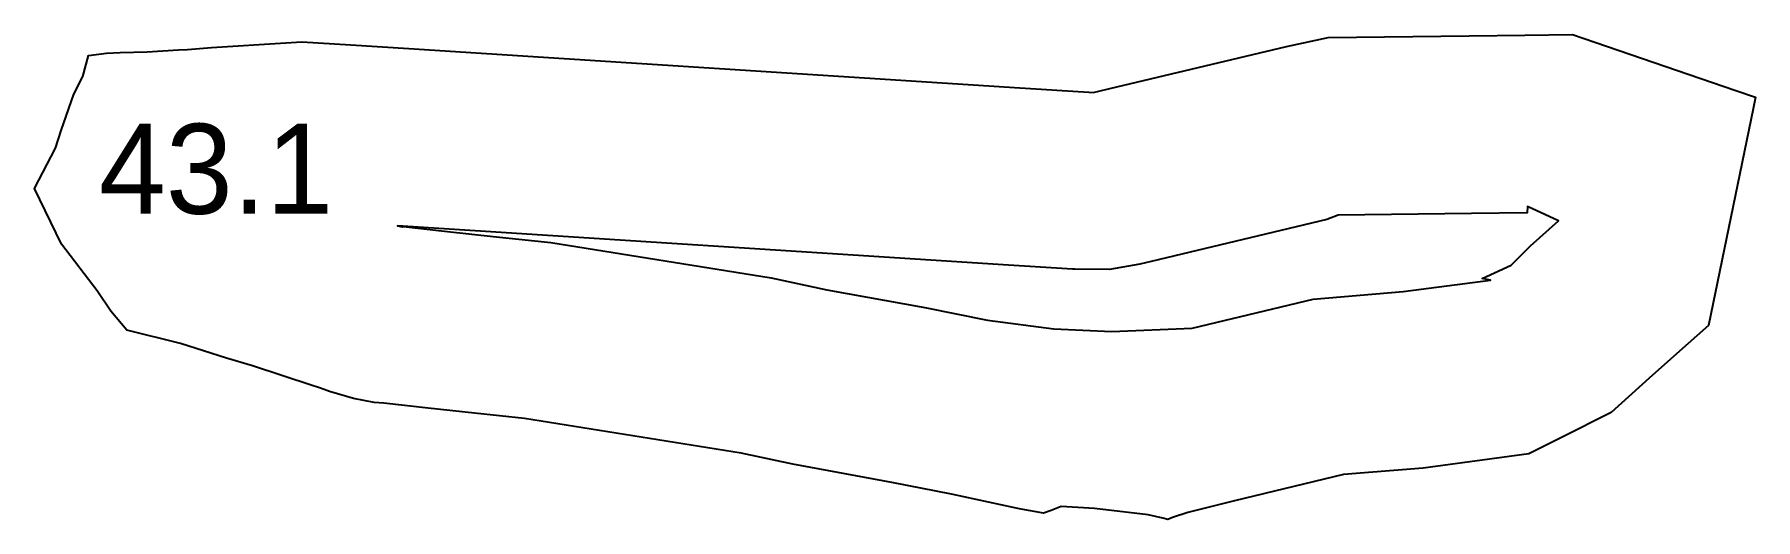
# Model space of a CAD drawing. Extents: x 40.8 to 136.4, y 8.9 to 35.9.
import ezdxf

# ---------------------------------------------------------------- set-up
doc = ezdxf.new("R2010")
doc.units = 0
doc.layers.get('0').update_dxf_attribs({"color": 255, "linetype": 'CONTINUOUS'})

msp = doc.modelspace()

# ---------------------------------------------------------------- linework, layer by layer
at = {"color": 1}
for points in [[(67.9908, 14.5458), (65.2147, 14.8285), (62.6429, 15.1047), (60.1802, 15.3808), (59.6398, 15.4293), (58.4876, 15.6498), (57.1476, 16.0309), (56.8545, 16.1506), (56.539, 16.2586), (56.1951, 16.3724), (52.8685, 17.4638), (51.4331, 17.891), (48.8704, 18.7076), (45.883, 19.4416), (44.9933, 20.5099), (44.2307, 21.6364), (42.2586, 24.2242), (40.7517, 27.317), (41.9166, 29.5532), (42.2438, 30.5345), (42.9439, 32.5524), (43.4373, 33.5399), (43.7628, 34.7103), (44.7567, 34.8332), (45.5105, 34.8782), (47.021, 34.9168), (48.7603, 35.022), (49.2673, 35.0363), (50.5957, 35.1533), (54.7209, 35.416), (55.6202, 35.472), (58.3476, 35.3065), (61.5628, 35.0988), (95.5298, 32.9154), (99.0675, 32.698), (99.3499, 32.6774), (99.6067, 32.6554), (99.9226, 32.7298), (100.529, 32.8735), (110.34, 35.216), (112.656, 35.7069), (120.495, 35.8029), (123.586, 35.844), (126.243, 35.8792), (135.269, 32.7858), (136.418, 32.3858), (136.287, 31.747), (133.805, 19.7081), (132.025, 18.1356), (130.501, 16.7774), (128.389, 14.88), (125.67, 13.498), (123.818, 12.5763), (117.933, 11.7811), (113.507, 11.4268), (107.453, 9.97045), (104.854, 9.30635), (104.016, 9.03439), (103.755, 8.92139), (103.463, 8.99599), (102.655, 9.17757), (99.6696, 9.53224), (97.8286, 9.65615), (97.2687, 9.42988), (96.8385, 9.27756), (95.5991, 9.50487), (95.4134, 9.53997), (95.1484, 9.59878), (91.7272, 10.3294), (88.4153, 10.9894), (82.903, 11.9963), (80.0415, 12.6196)], [(81.7064, 22.3575), (84.7908, 21.6935), (90.249, 20.6969), (93.7253, 20.0045), (97.4078, 19.5264), (100.644, 19.3632), (105.102, 19.5658), (111.825, 21.1618), (116.838, 21.5995), (121.678, 22.2209), (121.224, 22.3204), (122.84, 23.0535), (123.91, 24.1367), (125.469, 25.5266), (123.741, 26.3221), (123.717, 25.9656), (120.619, 25.9245), (113.226, 25.8442), (112.587, 25.5958), (102.822, 23.2641), (102.197, 23.1159), (100.507, 22.8173), (98.5727, 22.8288), (98.4532, 22.8379), (94.8987, 23.0564), (60.9288, 25.2399), (61.1903, 25.1861), (61.2418, 25.2029), (63.7202, 24.925), (66.2416, 24.6543), (69.4465, 24.3172)]]:
    msp.add_lwpolyline(points, close=True, dxfattribs=at)

# ---------------------------------------------------------------- texts
msp.add_text('43.1', height=5).set_placement((44.3366, 25.9129))

doc.saveas('drawing.dxf')
